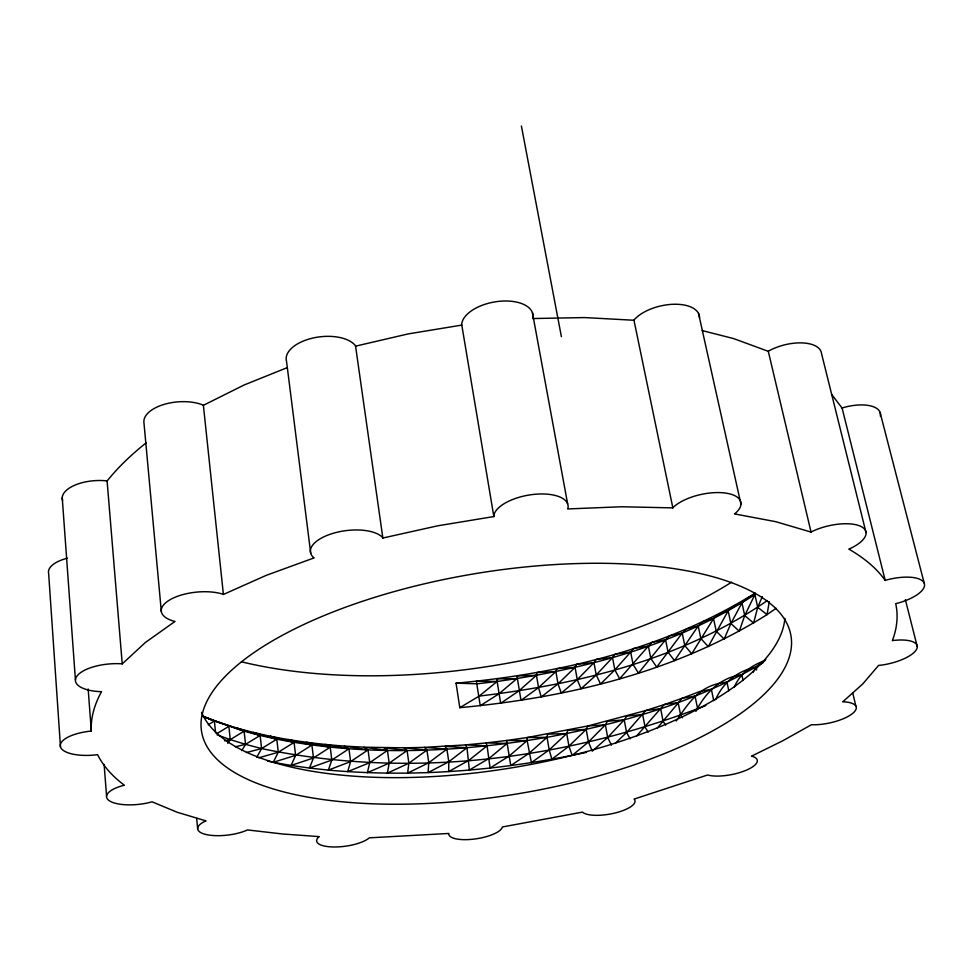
<?xml version="1.0" encoding="UTF-8"?>
<svg xmlns="http://www.w3.org/2000/svg" width="973" height="973" viewBox="0 0 973 973"><rect width="100%" height="100%" fill="white"/><g stroke="black" fill="none" stroke-linecap="round" stroke-linejoin="round"><path stroke-width="1.46" d="M91.328 731.112C90.538 717.271 94.88 703.625 101.557 691.633L100.085 691.645A34.931 13.768 -5 0 1 77.001 676.028A34.931 13.768 -5 0 1 120.847 663.744L122.233 663.902L145.293 642.557L175.018 621.419L173.717 621.163A36.633 15.434 -5.8 0 1 170.555 599.429A36.633 15.434 -5.8 0 1 222.379 594.029L223.401 594.454L266.334 575.311L314.157 557.882L313.342 557.347A37.594 16.602 -7.6 0 1 333.605 533.168A37.594 16.602 -7.6 0 1 382.462 537.351L382.851 538.02L437.741 525.809L493.846 516.566L493.737 515.848A37.692 16.784 -10 0 1 533.909 494.381A37.692 16.784 -10 0 1 567.964 508.174L567.6 508.94L621.686 506.763L672.854 507.882L673.474 507.115A36.95 15.896 -12.1 0 1 723.559 492.837A36.95 15.896 -12.1 0 1 735.479 513.185L734.481 513.902L775.639 521.662L811.044 532.073L812.2 531.428A35.417 14.327 -13.2 0 1 860.4 526.186A35.417 14.327 -13.2 0 1 850.134 548.553L848.784 549.088C862.71 557.14 875.858 567.174 885.211 580.431L886.585 579.981A33.398 12.613 -13.4 0 1 924.131 583.009A33.398 12.613 -13.4 0 1 897.094 603.333L895.695 603.637C898.517 615.958 896.875 628.959 892.338 640.66L893.676 640.441A31.258 11.092 -13 0 1 916.457 649.502A31.258 11.092 -13 0 1 879.823 665.313L878.595 665.386L862.869 683.837L842.727 701.837L843.846 701.825A29.36 9.925 -12.1 0 1 851.326 714.437A29.36 9.925 -12.1 0 1 811.494 724.715L782.511 740.891L751.509 756.179L752.324 756.337A27.974 9.146 -11.1 0 1 745.829 770.385A27.974 9.146 -11.1 0 1 707.602 774.995L634.068 799.088A27.208 8.733 -10 0 1 615.593 812.869A27.208 8.733 -10 0 1 582.486 812.114L502.348 826.977A27.11 8.672 -8.9 0 1 474.033 839.091A27.11 8.672 -8.9 0 1 448.808 833.46L369.326 837.838A27.694 8.976 -7.8 0 1 333.484 846.972A27.694 8.976 -7.8 0 1 318.658 837.023L319.253 836.61L282.705 833.995L247.446 829.933A28.922 9.633 -6.7 0 1 206.957 834.712A28.922 9.633 -6.7 0 1 205.048 821.273L206.008 820.896L177.256 812.285L151.995 801.788L150.912 802.141A30.698 10.667 -5.8 0 1 109.888 801.107A30.698 10.667 -5.8 0 1 123.121 785.527L124.386 785.247C113.476 777.05 103.661 766.967 97.568 754.622L96.205 754.853A32.814 12.077 -5.1 0 1 60.435 746.729A32.814 12.077 -5.1 0 1 89.881 731.21L91.328 731.112L88.166 688.969M769.29 601.703L767.04 614.62C675.298 672.44 566.712 697.702 459.803 707.675L456.045 683.18C560.168 673.644 665.751 648.845 755.303 593.031M762.309 596.656L757.712 607.322L753.601 623.061L744.722 615.556L741.961 602.859L748.042 597.714L754.89 594.552L757.712 607.322L767.04 614.62L776.138 608.283M753.126 672.221L755.948 667.052L765.775 659.353M256.69 757.347L261.579 748.565L276.806 739.188C365.872 756.58 457.979 752.579 547.033 737.303C622.112 723.413 697.069 701.837 763.16 662.71M734.262 687.461C739.529 673.839 751.557 665.325 764.9 660.594M241.73 750.609L245.549 744.357L260.132 735.454L276.806 739.188L278.29 752.238L273.231 762.297L267.478 761.068M715.641 699.66C722.903 682.462 737.826 670.786 755.948 667.052L756.58 669.959M227.767 743.36L230.248 739.626L244.126 731.173L260.132 735.454L261.579 748.565C409.292 779.604 565.885 759.84 705.851 705.534M672.854 507.882L633.97 320.251L634.542 319.412A35.429 17.988 -12.8 0 1 674.009 304.257A35.429 17.988 -12.8 0 1 699.551 318.049M695.914 711.385C705.401 692.825 720.263 677.33 741.864 674.751L743.104 680.516M676.235 720.981C689.942 700.888 700.706 684.445 726.977 682.17L728.801 690.781M122.233 663.902L107.103 480.99C118.511 466.772 131.866 454.245 146.084 442.897M657.31 728.096L682.061 698.31L699.441 691.621L711.36 689.298L713.732 700.73M636.719 735.892L664.109 704.622L682.061 698.31L695.05 696.096L697.665 708.916M615.155 743.457L626.588 732.499L645.646 710.57L664.109 704.622L678.132 702.579L680.686 715.337L682.535 717.746M459.803 707.675L479.227 696.072L497.106 681.465C587.181 668.865 677.95 644.576 754.89 594.552L744.722 615.556L739.285 631.222L730.869 623.511L728.157 610.874L733.837 606.009L741.961 602.859L730.869 623.511L724.155 639.079L716.213 631.173L713.562 618.597L718.828 613.987L728.157 610.874L708.271 646.607L700.828 638.531L698.225 626.004L703.065 621.638L713.562 618.597L691.706 653.795L684.761 645.537L682.219 633.07L686.61 628.923L698.225 626.004L674.496 660.631L668.062 652.202L665.581 639.772L669.521 635.843L682.219 633.07L656.726 667.077L650.815 658.478L648.383 646.096L651.861 642.375L665.581 639.772L638.434 673.121L633.046 664.389L630.686 652.032L633.691 648.492L648.383 646.096L619.692 678.765L614.839 669.886L612.528 657.553L615.058 654.197L630.686 652.032L614.839 669.886L600.548 683.995L596.23 674.97L593.968 662.662L596.023 659.463L612.528 657.553L596.23 674.97L581.051 688.775L577.269 679.628L575.067 667.344L576.648 664.279L593.968 662.662L577.269 679.628L561.263 693.104L558.028 683.837L555.875 671.565L556.97 668.646L575.067 667.344L558.028 683.837L541.231 696.984L538.556 687.607L536.451 675.335L537.047 672.538L555.875 671.565L538.556 687.607L521.017 700.39L516.943 675.943L536.451 675.335L518.889 690.903L500.669 703.309L496.704 678.862L516.845 678.643L499.1 693.725L480.248 705.741L476.393 681.27L497.106 681.465L477.293 683.8L456.045 683.18M767.381 600.536C682.827 658.867 579.981 684.141 479.227 696.072M702.19 330.577L733.666 338.604L768.293 351.326L769.375 350.633A34.031 16.273 -14.1 0 1 802.834 342.934A34.031 16.273 -14.1 0 1 821.48 353.345L866.019 532.511M208.258 724.776L214.401 720.993L244.126 731.173L245.549 744.357L261.579 748.565L246.364 752.555M216.943 733.618L228.862 726.345L230.248 739.626L245.549 744.357L235.332 746.79M161.336 611.616L143.968 422.927A35.137 17.478 -4.9 0 1 163.452 404.586A35.137 17.478 -4.9 0 1 202.384 404.78L203.381 405.303L244.32 384.907L287.157 367.66M831.514 394.223L842.095 408.076L843.409 407.602A32.158 14.388 -14.3 0 1 880.322 416.067M258.782 757.809L278.29 752.238L294.089 742.399L295.61 755.376L291.073 765.447L273.231 762.297L295.61 755.376L311.907 745.063L313.476 757.979L309.475 768.05L291.073 765.447L313.476 757.979L330.212 747.203L331.817 760.059L328.363 770.117L309.475 768.05L331.817 760.059L348.942 748.809L344.418 746.096C297.361 742.581 250.134 734.822 206.008 717.563L214.401 720.993L215.592 732.864M310.728 553.43L286.561 361.494A36.013 18.742 -7.1 0 1 312.528 338.13A36.013 18.742 -7.1 0 1 355.181 345.391L355.571 346.145L408.064 333.934L461.798 325.091L493.846 516.566M224.495 740.854L230.248 739.626L217.064 734.834M586.524 752.36C501.946 770.543 414.656 777.804 328.363 770.117L350.596 761.616L368.037 749.891L364.024 747.203L344.418 746.096L368.037 749.891L369.728 762.662L367.38 772.659L389.176 763.185L407.079 750.524L404.087 747.823L364.024 747.203L387.436 750.463L389.176 763.185L387.376 773.158L408.867 763.209L426.928 750.086L424.435 747.361L404.087 747.823L426.928 750.086L428.765 762.735L428.084 772.598L448.796 761.774L466.979 747.714L465.508 744.904L424.435 747.361L446.911 749.137L448.796 761.774L448.687 771.565L468.913 760.327L487.072 745.805L486.111 742.922L465.508 744.904L487.072 745.805L490.076 768.038L509.195 756.021L527.159 740.587L527.208 737.534L587.741 725.992L645.646 710.57L660.643 708.697L663.136 721.431L665.702 725.104M633.97 320.251L584.603 317.575L532.572 318.548L532.9 317.697A36.11 18.949 -10.1 0 0 499.721 301.265A36.11 18.949 -10.1 0 0 461.676 324.277L461.798 325.091M107.103 480.99L105.765 480.771A33.581 15.653 -4 0 0 62.613 500.499M206.008 717.563L244.126 731.173L236.658 728.023L260.132 735.454L253.138 732.414L276.806 739.188L270.299 736.257L294.089 742.399L288.069 739.541L311.907 745.063L306.386 742.277L330.212 747.203L325.189 744.454L348.942 748.809L350.596 761.616L347.689 771.65L369.728 762.662L387.436 750.463L383.921 747.775L407.079 750.524L408.867 763.209L407.638 773.134L428.765 762.735L446.911 749.137L444.929 746.376L466.979 747.714L469.363 770.044L489.066 758.405L507.152 743.433L506.702 740.465L486.111 742.922L507.152 743.433L510.764 765.569L529.251 753.175L547.033 737.303L547.58 734.141L566.736 733.569L567.782 730.285L586.196 729.409L587.741 725.992L605.376 724.824L607.407 721.273L624.216 719.838L626.734 716.128L642.654 714.462L645.087 727.147L648.188 732.134M202.53 715.97L214.401 720.993L203.466 716.469M630.078 738.823L626.588 732.499L624.216 719.838L607.687 737.461L592.253 751.144L588.458 742.022L586.196 729.409L568.937 746.169L551.873 759.232L549.186 749.891L547.033 737.303L527.208 737.534L506.702 740.465L527.159 740.587L531.392 762.625L549.186 749.891L566.736 733.569L568.937 746.169L572.185 755.401L588.458 742.022L605.376 724.824L607.687 737.461L611.421 745.172M880.03 412.272L924.204 583.168M905.376 599.709L917.247 646.546M842.095 408.076L885.211 580.431M852.725 692.873L855.863 706.106M768.293 351.326L811.044 532.073M698.541 313.452L740.976 504.257M521.406 126.028L561.397 336.694M532.45 312.759L567.624 503.783M355.571 346.145L382.851 538.02M203.381 405.303L223.401 594.454M196.668 818.475L197.677 829.069M104.111 764.328L106.568 796.096M62.236 497.787L75.42 679.884M60.484 746.887L48.65 573.584A31.623 13.804 -4.2 0 1 67.441 558.198M784.883 618.281A296.729 114.936 -9.2 0 1 509.232 768.244A296.729 114.936 -9.2 0 1 201.593 712.382M731.635 582.17A361.19 161.457 -9.2 0 1 241.426 661.798M350.45 802.518A298.577 112.077 -9.2 0 0 791.535 641.852A298.577 112.077 -9.2 0 0 346.875 606.726A298.577 112.077 -9.2 0 0 350.45 802.518"/></g></svg>
